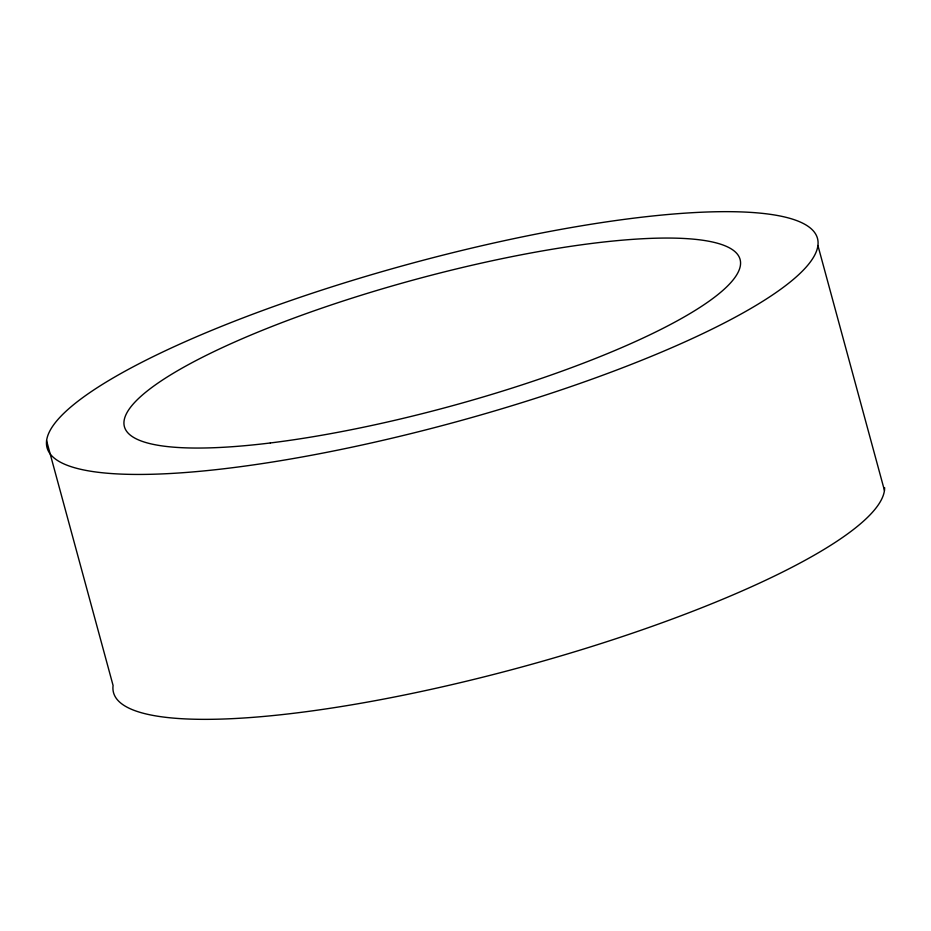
<?xml version="1.0" encoding="UTF-8"?>
<svg xmlns="http://www.w3.org/2000/svg" width="931" height="931" viewBox="0 0 931 931"><rect width="100%" height="100%" fill="white"/><g stroke="black" fill="none" stroke-linecap="round" stroke-linejoin="round"><path stroke-width="1.4" d="M817.918 245.516A399.201 82.324 -15.2 0 1 229.654 468.072A399.201 82.324 -15.2 0 1 249.124 315.574A399.201 82.324 -15.2 0 1 817.918 245.516L884.45 490.416M46.55 440.584L113.082 685.484A399.201 82.324 -15.2 0 0 493.791 674.405A399.201 82.324 -15.2 0 0 884.613 487.6M270.351 442.958A319.019 65.787 -15.2 0 0 740.436 265.102A319.019 65.787 -15.2 0 0 285.91 321.09A319.019 65.787 -15.2 0 0 270.351 442.958"/></g></svg>
